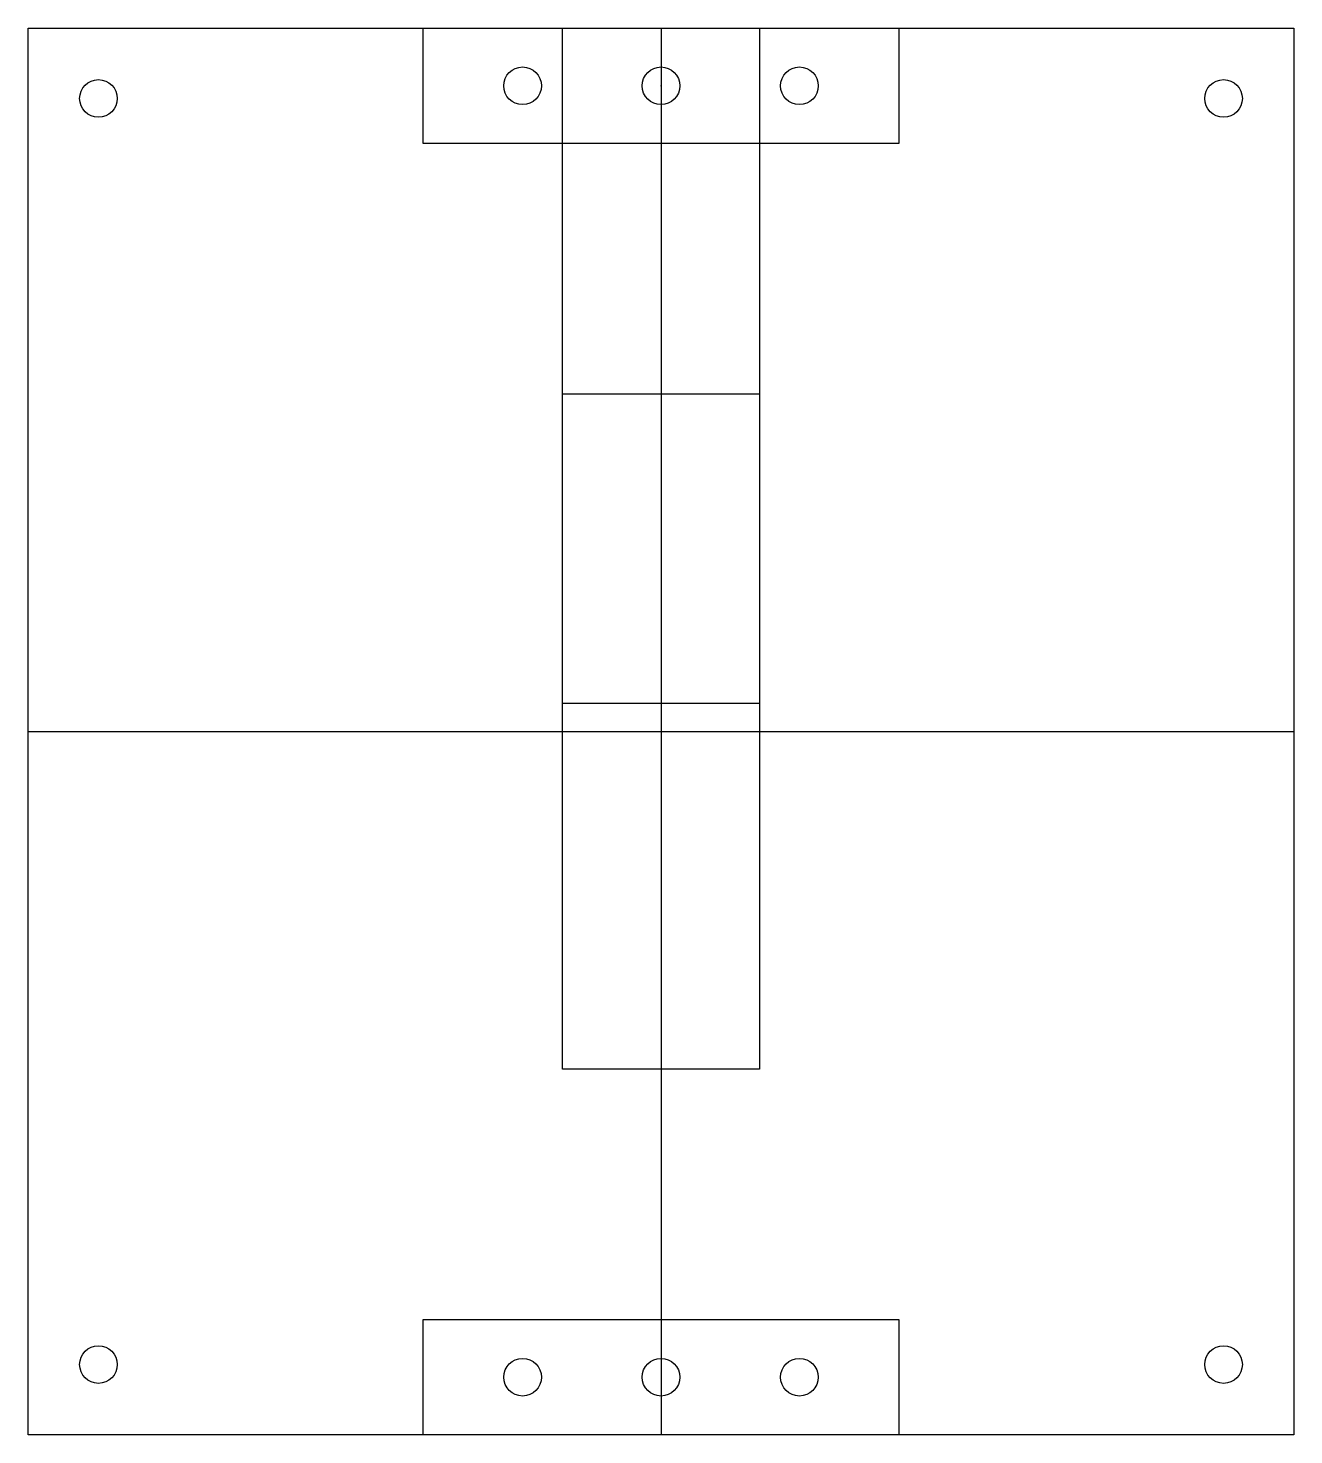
# Model space of a CAD drawing. Header units: inches. Extents: x -2.25 to 2.25, y -2.5 to 2.5.
import ezdxf

# ---------------------------------------------------------------- set-up
doc = ezdxf.new("R2010")
doc.units = ezdxf.units.IN
doc.layers.get('0').update_dxf_attribs({"linetype": 'CONTINUOUS'})

msp = doc.modelspace()

# ---------------------------------------------------------------- linework, layer by layer
for p, q in [((0, 2.5), (0, -2.5)), ((-2.25, 0), (2.25, 0))]:
    msp.add_line(p, q)
for points in [[(0.35, 0.1), (-0.35, 0.1), (-0.35, 2.5), (0.35, 2.5)], [(2.25, -2.5), (-2.25, -2.5), (-2.25, 2.5), (2.25, 2.5)], [(0.845, 2.09), (-0.845, 2.09), (-0.845, 2.5), (0.845, 2.5)], [(0.35, -1.2), (-0.35, -1.2), (-0.35, 1.2), (0.35, 1.2)], [(0.845, -2.09), (0.845, -2.5), (-0.845, -2.5), (-0.845, -2.09)]]:
    msp.add_lwpolyline(points, close=True)
for centre in [(-0.4921, 2.295), (0, 2.295), (0.4921, 2.295), (-2, 2.25), (2, 2.25), (-2, -2.25), (2, -2.25), (-0.492, -2.295), (0, -2.295), (0.492, -2.295)]:
    msp.add_circle(centre, 0.0669)
for p in [(0, 2.295), (0, 0), (0, 0), (0, 0)]:
    msp.add_point(p)

doc.saveas('drawing.dxf')
